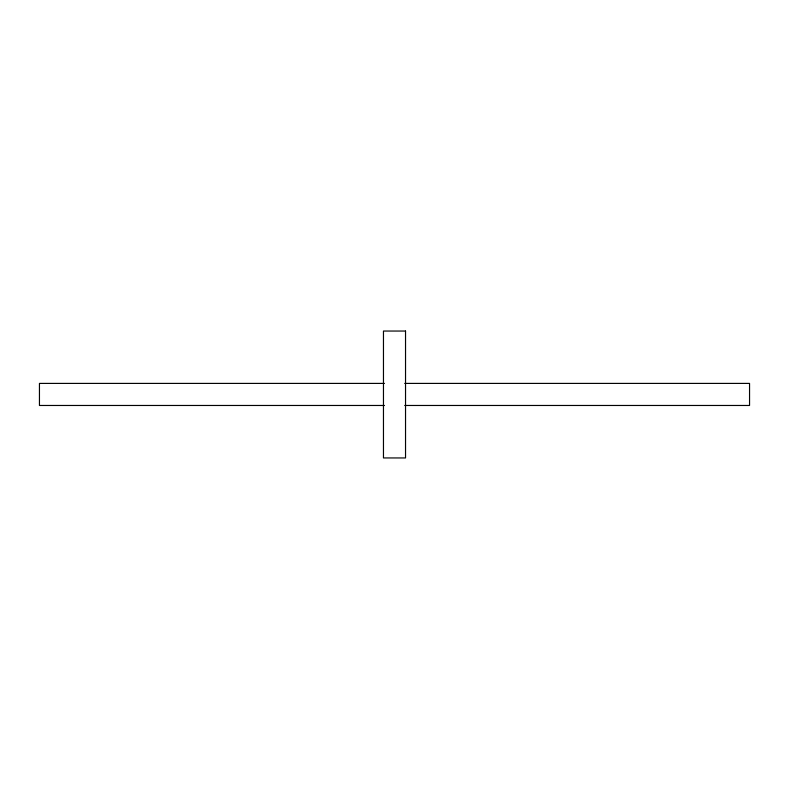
<?xml version="1.0" encoding="UTF-8"?>
<svg xmlns="http://www.w3.org/2000/svg" width="789" height="789" viewBox="0 0 789 789"><rect width="100%" height="100%" fill="white"/><g stroke="black" fill="none" stroke-linecap="round" stroke-linejoin="round"><path stroke-width="1.18" d="M383.464 406.069L383.464 405.467M384.44 383.405L39.45 383.405L39.45 405.467L384.44 405.467M404.718 383.405L749.55 383.405L749.55 405.467L404.718 405.467M405.536 331.045L383.464 331.045L383.464 457.945L405.536 457.955L405.536 331.045"/></g></svg>
